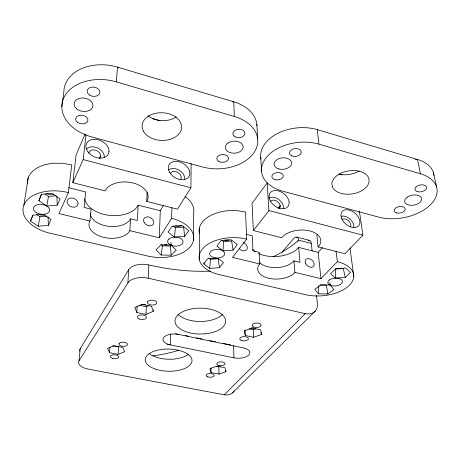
<?xml version="1.0" encoding="UTF-8"?>
<svg xmlns="http://www.w3.org/2000/svg" width="460" height="460" viewBox="0 0 460 460"><rect width="100%" height="100%" fill="white"/><g stroke="black" fill="none" stroke-linecap="round" stroke-linejoin="round"><path stroke-width="0.69" d="M193.47 240.419L193.597 213.377A33.609 20.769 2.1 0 0 186.651 197.777L185.052 196.782M147.165 192.165L146.723 201.399L177.416 209.173L190.923 187.818L191.101 163.467M335.415 278.082L335.478 269.042L343.309 268.559L345.259 277.478L335.415 278.082L330.602 273.723L335.697 268.686L345.702 268.065L350.451 272.504L345.259 277.478M68.609 187.703L85.727 192.004L84.111 207.414L91.126 209.139L89.959 221.047L89.487 221.795A21.091 12.621 4.6 0 0 102.373 237.026A21.091 12.621 4.6 0 0 128.271 232.863L129.835 230.667L159.321 237.78L171.62 218.339L171.879 207.788M170.597 333.868L170.344 344.897A11.483 5.669 1.1 0 1 163.72 337.456A11.483 5.669 1.1 0 1 178.612 334.437M159.321 237.78L160.27 210.72L163.547 205.315M153.283 311.328L151.501 306.279L142.249 304.319L134.901 307.475L136.833 312.501L145.964 314.404L153.283 311.328L153.341 309.919M329.601 282.446L330.36 285.027L333.868 289.599L327.876 293.957L318.435 293.808L318.768 285.689M145.964 314.404L146.303 306.682L148.73 305.647M316.503 295.28L317.354 303.807A15.203 10.959 43.3 0 1 305.239 313.651L148.223 278.214L148.798 264.954A202.365 136.551 28.1 0 0 210.795 271.135M283.331 208.524L283.417 206.707A9.286 6.371 37.2 0 0 277.644 198.766A9.286 6.371 37.2 0 0 268.778 198.105M270.549 201.405A5.641 3.87 37.2 0 1 276.023 200.738A5.641 3.87 37.2 0 1 280.174 205.913L280.117 207.017A5.641 3.87 37.2 0 1 279.013 208.696M136.833 312.501L137.155 306.176M160.27 210.72L138.201 205.177L137.35 220.489L130.565 218.822L129.018 221.036A20.867 12.725 4.7 0 1 106.519 225.986A20.867 12.725 4.7 0 1 90.229 213.854M234.209 390.862A12.897 10.419 46.6 0 1 224.227 394.801L88.372 369.144A13.708 6.382 3.8 0 1 78.948 364.078L78.626 363.245A13.708 6.382 3.8 0 1 79.051 360.772L127.874 282.963L128.679 269.767A15.675 8.723 2.6 0 1 131.75 266.886L133.216 266.116A15.675 8.723 2.6 0 1 148.798 264.954M129.835 230.667L130.565 218.822M118.093 354.327L124.683 351.693L122.757 347.375L114.114 345.713L107.508 348.41L109.555 352.705L118.093 354.327L118.571 346.949L112.7 345.816M222.95 250.855L216.913 246.163L221.018 240.603L231.282 239.809L237.274 244.599L233.047 250.085L222.95 250.855L223.589 241.569L221.99 240.304M109.555 352.705L109.946 347.329M209.725 268.398L203.774 263.971L207.632 258.744L217.568 257.997L223.48 262.51L219.5 267.68L209.725 268.398L210.415 259.29L208.84 258.1M232.375 101.809L233.789 101.827L234.307 116.455A39.899 27.267 -1.7 0 1 254.478 151.88A39.899 27.267 -1.7 0 1 202.48 166.957L91.689 136.919A41.757 29.503 7.1 0 1 63.687 98.02A41.757 29.503 7.1 0 1 116.282 81.857L117.536 67.125L233.789 101.827A39.336 27.427 -1.8 0 1 256.945 125.816M79.051 360.772L80.218 348.634L128.679 269.767M174.466 237.084L168.067 232.116L171.965 226.349L182.396 225.618L188.755 230.69L184.724 236.382L174.466 237.084L175.421 227.683L173.161 225.906M146.723 201.399L147.286 200.606A22.08 13.886 4.1 0 0 134.446 183.379A22.08 13.886 4.1 0 0 106.749 188.37L105.167 190.877L72.835 182.689L83.214 159.568L85.945 134.855M72.835 182.689L76.118 154.773L85.203 133.929M89.959 221.047L58.966 213.572L68.385 192.59L71.743 164.829L62.405 163.242L53.05 163.271A35.155 22.046 7.8 0 0 27.393 183.304M170.884 242.397L171.177 245.013L176.249 250.217L171.206 255.185L161.172 255.03L162.42 245.887L161.058 244.513M61.824 106.72L63.842 92.109A41.147 29.641 7.4 0 1 117.536 67.125L118.68 67.982M23.874 205.108L28.284 177.577M46.788 206.08L38.899 200.698L41.515 194.298L52.187 193.367L60.059 198.869L57.276 205.183L46.788 206.08L48.484 196.42L45.074 194.051M38.237 226.205L30.532 221.151L32.988 215.153L43.303 214.285L50.991 219.449L48.38 225.371L38.237 226.205L39.934 216.729L36.599 214.509M203.774 263.971L204.09 262.597M104.19 157.383L104.299 156.917A10.017 7.239 25.5 0 0 97.721 148.017A10.017 7.239 25.5 0 0 86.785 148.81M88.981 153.145L89.263 152.018A6.083 4.399 25.5 0 1 95.841 150.282A6.083 4.399 25.5 0 1 100.573 155.998L100.303 157.124A6.083 4.399 25.5 0 1 99.653 158.079M30.532 221.151L32.809 215.274M38.899 200.698L41.463 194.068M99.354 158.637L100.573 155.998M138.201 205.177L136.114 208.184A27.778 17.353 4.8 0 1 106.542 214.929A27.778 17.353 4.8 0 1 84.651 198.841M199.364 233.22A32.7 19.544 -1.7 0 1 228.332 210.668L237.136 210.657L245.536 212.048L246.692 239.154L232.495 257.393L259.773 263.954L259.158 252.356L252.971 250.838L252.252 235.808L246.088 234.261M253.374 230.575L268.922 210.599L267.156 182.965L252.04 203.303L253.374 230.575L281.664 237.716L283.774 235.543A20.809 12.023 -4.8 0 1 311.017 231.253A20.809 12.023 -4.8 0 1 318.809 246.221L318.084 246.911L345.029 253.713L362.905 235.175L359.427 211.393M278.438 208.11L280.174 205.913M278.432 208.208L280.169 206.017M282.043 252.155L294.141 238.01A10.068 4.197 -75.8 0 1 298.724 240.218L311.334 243.409L312.116 251.223M297.833 241.241L298.724 240.218A202.365 136.551 28.1 0 1 273.022 256.812M259.773 263.954L259.141 264.603A19.837 11.051 -3.4 0 0 267.444 277.943A19.837 11.051 -3.4 0 0 292.905 274.327L294.923 272.412L320.959 278.668L318.193 252.316L322.535 247.578M320.959 278.668L337.335 261.688L336.059 251.137M224.227 394.801L305.239 313.651M162.42 245.887L170.401 246.008L171.402 245.007M318.193 252.316L298.649 247.422L295.981 250.056A26.168 15.243 -3.7 0 1 258.618 253.552M232.421 392.926L315.382 310.983M317.561 234.433L316.848 235.135L318.084 246.911M298.649 247.422L299.966 262.344L293.969 260.877L291.973 262.815A19.642 11.155 -3.6 0 1 259.066 262.045M249.124 328.814L253.299 329.722L255.852 328.785M261.349 334.506L260.699 329.854L252.195 328.003L244.444 330.855L245.232 335.49L253.638 337.289L261.349 334.506L261.245 332.436M216.229 366.367L218.851 366.879L220.104 366.436M225.9 371.703L224.94 367.701L216.936 366.131L209.973 368.598L211.054 372.577L218.971 374.112L225.9 371.703L225.871 370.38M48.484 196.42L56.131 195.753M39.934 216.729L46.655 216.165M223.589 241.569L231.621 240.948L233.047 250.085M210.415 259.29L218.195 258.71L219.5 267.68M175.421 227.683L183.58 227.119L184.724 236.382M171.177 245.013L160.977 244.858L156.015 249.912L161.172 255.03M330.36 285.027L320.769 284.878L314.835 289.305L318.435 293.808M320.166 285.033L326.312 285.125L327.876 293.957M415.311 159.373L417.456 159.442A37.858 22.942 -10.8 0 1 433.958 175.427M167.221 344.264L233.939 357.828A11.247 5.394 -1.1 0 0 248.808 354.942A11.247 5.394 -1.1 0 0 243.311 347.875L175.415 333.776M185.322 335.541L188.818 336.266M196.512 337.864L202.112 339.026M209.806 340.63L215.401 341.791M223.1 343.39L230.793 344.988M139.322 305.21L146.303 306.682M296.556 237.072L309.08 240.252M83.214 159.568L190.923 187.818M268.922 210.599L362.905 235.175M152.478 118.645L159.959 120.773M339.244 174.167L341.998 174.955M116.282 81.857L234.307 116.455M318.952 144.152L420.457 173.788A38.358 22.764 -10.4 0 1 430.928 204.263A38.358 22.764 -10.4 0 1 378.764 217.131L282.498 191.124A38.939 25.162 -6.4 0 1 266.029 157.889A38.939 25.162 -6.4 0 1 318.952 144.152L317.262 129.645A38.416 25.34 -6.7 0 0 277.386 133.567A38.416 25.34 -6.7 0 0 260.923 158.838M317.262 129.645L417.456 159.442L420.457 173.788M433.452 172.776L436.609 187.036M353.769 276.356L350.25 249.924A32.01 18.095 -5.4 0 0 350.089 247.888M170.401 246.008L171.206 255.185M293.969 260.877L294.923 272.412M260.728 157.544L261.579 171.844M256.841 124.384L257.675 138.897M56.856 196.368L57.276 205.183M253.299 329.722L253.638 337.289M48.03 216.769L48.38 225.371M245.025 329.975L245.232 335.49M233.594 345.569L233.939 357.828M218.851 366.879L218.971 374.112M211.008 367.971L211.054 372.577M199.358 228.125L199.375 259.877M359.139 171.062A18.906 12.069 -9.2 0 1 338.951 174.104M228.683 239.919A5.083 3.007 -1.4 0 1 224.814 239.919M246.692 239.154A33.482 19.153 -1.5 0 0 202.061 249.435A33.482 19.153 -1.5 0 0 219.127 274.562L305.509 294.688A32.758 17.704 -5.1 0 0 349.64 284.981A32.758 17.704 -5.1 0 0 337.335 261.688M255.145 251.574A26.168 15.243 -3.7 0 1 252.54 249.32M239.332 248.716A5.273 3.835 37.7 0 0 244.03 250.872A5.273 3.835 37.7 0 0 247.215 248.578L247.302 247.503A5.273 3.835 37.7 0 0 243.495 242.575M223.267 251.039A7.567 4.358 -0.8 0 1 218.017 257.997M216.056 257.997A7.567 4.358 -0.8 0 1 210.231 251.999A7.567 4.358 -0.8 0 1 221.892 250.228M342.234 219.449A5.531 3.64 40.5 0 1 348.473 220.748A5.531 3.64 40.5 0 1 350.457 226.694M341.32 216.263A9.022 5.934 40.5 0 1 350.008 219.075A9.022 5.934 40.5 0 1 353.797 227.246M53.389 194.517A5.491 3.398 8.2 0 1 46.822 193.447M68.385 192.59A36.053 21.672 7.3 0 0 24.156 204.441A36.053 21.672 7.3 0 0 50.134 233.243L147.758 256.053A34.442 20.384 2 0 0 191.607 244.898A34.442 20.384 2 0 0 171.62 218.339M181.769 225.584A5.181 3.139 1 0 1 175.49 225.59M167.181 244.8A5.026 2.955 1.6 0 1 164.605 244.599M44.66 214.952A5.319 3.185 8.2 0 1 39.399 214.538M47.179 206.293A8.182 4.916 8.2 0 1 43.78 214.285M41.699 214.285A8.182 4.916 8.2 0 1 33.626 207.414A8.182 4.916 8.2 0 1 45.465 205.361M176.261 116.995A19.895 14.289 2.5 0 1 148.017 115.742M170.539 173.5A5.865 4.18 31.2 0 1 177.962 172.5A5.865 4.18 31.2 0 1 180.475 179.538M168.596 169.958A9.556 6.814 31.2 0 1 179.32 170.28A9.556 6.814 31.2 0 1 184.517 179.636M253.27 327.974A5.825 2.944 -1.8 0 1 251.258 327.963M188.267 354.505A23.19 11.258 1.3 0 1 149.092 353.487M308.131 240.298A10.017 4.324 -75.8 0 1 311.334 243.409M145.578 304.808A6.037 3.197 2.4 0 1 141.525 304.33M127.874 282.963A15.853 8.619 2.5 0 1 130.979 280.117L132.463 279.358A15.853 8.619 2.5 0 1 148.223 278.214M79.787 351.141A13.576 6.48 3.9 0 1 80.218 348.634M222.444 314.508A25.053 13.121 0.1 0 1 200.163 321.483A25.053 13.121 0.1 0 1 178.003 314.329M178.716 350.301A174.622 132.905 26.8 0 1 152.915 355.862M289.127 202.032L289.035 204.223A11.235 7.653 37.2 0 1 278.668 208.012A11.235 7.653 37.2 0 1 269.054 197.081L269.192 194.896A11.235 7.653 37.2 0 1 279.536 191.245A11.235 7.653 37.2 0 1 289.127 202.032M109.02 151.518L108.497 153.749A12.121 8.7 25.6 0 1 95.375 157.257A12.121 8.7 25.6 0 1 85.934 145.774L86.509 143.549A12.121 8.7 25.6 0 1 99.578 140.191A12.121 8.7 25.6 0 1 109.02 151.518M77.999 203.837L77.723 204.936A5.658 4.324 24.5 0 1 71.472 206.833A5.658 4.324 24.5 0 1 67.12 201.371L67.407 200.272A5.658 4.324 24.5 0 1 73.646 198.409A5.658 4.324 24.5 0 1 77.999 203.837M119.088 343.436L118.881 343.971A4.312 2.099 2.9 0 0 124.798 346.259A4.312 2.099 2.9 0 0 126.126 342.827A4.312 2.099 2.9 0 0 119.088 343.436M147.746 301.651L147.493 302.272A4.669 2.467 2.1 0 0 153.767 304.951A4.669 2.467 2.1 0 0 155.417 300.921A4.669 2.467 2.1 0 0 147.746 301.651M227.033 143.796L225.917 145.216A8.93 6.043 -2.7 0 0 229.942 152.57A8.93 6.043 -2.7 0 0 241.396 150.598L242.535 149.201A8.93 6.043 -2.7 0 0 238.567 141.755A8.93 6.043 -2.7 0 0 227.033 143.796M168.895 239.079L168.032 240.137A7.699 4.531 1.2 0 0 169.659 244.582L172.983 245.893A7.699 4.531 1.2 0 0 181.78 244.202L182.66 243.156A7.699 4.531 1.2 0 0 178.698 237.578A7.699 4.531 1.2 0 0 168.895 239.079M407.232 197.213L405.858 198.438A8.614 5.037 -10.8 0 0 407.888 204.769A8.614 5.037 -10.8 0 0 419.054 203.084L420.446 201.882A8.614 5.037 -10.8 0 0 418.491 195.477A8.614 5.037 -10.8 0 0 407.232 197.213M329.671 279.818L328.595 280.749A7.348 3.927 -5.5 0 0 329.032 284.642L331.85 285.798A7.348 3.927 -5.5 0 0 340.567 284.326L341.653 283.412A7.348 3.927 -5.5 0 0 339.284 278.518A7.348 3.927 -5.5 0 0 329.671 279.818M204.993 333.845L198.553 334.029A25.317 12.955 0.2 0 1 181.481 329.745L177.778 326.991A25.317 12.955 0.2 0 1 190.923 309.057A25.317 12.955 0.2 0 1 224.601 317.538A25.317 12.955 0.2 0 1 204.993 333.845M143.457 131.301L142.197 127.788A19.803 13.834 2.4 0 1 157.337 113.01A19.803 13.834 2.4 0 1 180.498 122.337L181.585 125.908A19.803 13.834 2.4 0 1 166.347 140.162A19.803 13.834 2.4 0 1 143.457 131.301M332.212 186.375L331.884 183.362A18.797 11.655 -8.7 0 1 349.577 170.74A18.797 11.655 -8.7 0 1 368.926 178.75L369.081 181.809A18.797 11.655 -8.7 0 1 351.423 194.011A18.797 11.655 -8.7 0 1 332.212 186.375M274.959 179.664A5.744 3.697 -5 0 0 283.291 175.755A5.744 3.697 -5 0 0 274.453 173.282A5.744 3.697 -5 0 0 274.959 179.664M417.467 191.676A5.865 3.473 -11.5 0 0 426.535 187.893A5.865 3.473 -11.5 0 0 418.301 185.501A5.865 3.473 -11.5 0 0 417.467 191.676M396.572 212.922A5.629 3.272 -9.9 0 0 405.22 209.386A5.629 3.272 -9.9 0 0 397.187 207.138A5.629 3.272 -9.9 0 0 396.572 212.922M291.824 155.905A5.968 3.95 -6.6 0 0 301.3 152.605A5.968 3.95 -6.6 0 0 293.06 149.017A5.968 3.95 -6.6 0 0 291.824 155.905M278.812 168.912A8.786 5.744 -5.5 0 0 291.623 162.852A8.786 5.744 -5.5 0 0 278.162 158.982A8.786 5.744 -5.5 0 0 278.812 168.912M305.434 262.97A5.181 3.622 41.3 0 0 313.225 266.708A5.181 3.622 41.3 0 0 310.477 259.141A5.181 3.622 41.3 0 0 305.434 262.97M341.665 218.5A10.908 7.119 40.5 0 0 357.978 226.435A10.908 7.119 40.5 0 0 351.664 210.996A10.908 7.119 40.5 0 0 341.665 218.5M144.124 222.45A5.462 4.123 30.9 0 0 153.03 224.612A5.462 4.123 30.9 0 0 148.839 217.016A5.462 4.123 30.9 0 0 144.124 222.45M77.769 122.532A6.198 4.289 8.4 0 0 87.837 120.807A6.198 4.289 8.4 0 0 79.729 115.334A6.198 4.289 8.4 0 0 77.769 122.532M235.02 136.781A6.072 4.186 -3.3 0 0 244.892 134.004A6.072 4.186 -3.3 0 0 236.842 129.582A6.072 4.186 -3.3 0 0 235.02 136.781M218.948 161.535A5.848 3.904 -1.8 0 0 228.413 158.953A5.848 3.904 -1.8 0 0 220.547 154.83A5.848 3.904 -1.8 0 0 218.948 161.535M89.349 94.961A6.428 4.635 8.3 0 0 99.808 93.041A6.428 4.635 8.3 0 0 91.425 87.181A6.428 4.635 8.3 0 0 89.349 94.961M76.665 108.853A9.487 6.699 8.7 0 0 92.558 107.347A9.487 6.699 8.7 0 0 81.328 98.02A9.487 6.699 8.7 0 0 76.665 108.853M169.728 172.517A11.563 8.188 31.2 0 0 188.376 177.364A11.563 8.188 31.2 0 0 179.147 161.765A11.563 8.188 31.2 0 0 169.728 172.517M253.702 327.043A4.462 2.254 -1.9 0 0 260.998 325.582A4.462 2.254 -1.9 0 0 255.162 323.173A4.462 2.254 -1.9 0 0 253.702 327.043M241.299 340.463A4.341 2.139 -1.4 0 0 248.365 339.077A4.341 2.139 -1.4 0 0 242.627 336.789A4.341 2.139 -1.4 0 0 241.299 340.463M218.333 365.309A4.117 1.938 -0.4 0 0 224.986 364.061A4.117 1.938 -0.4 0 0 219.431 361.985A4.117 1.938 -0.4 0 0 218.333 365.309M207.678 376.832A4.013 1.846 0 0 0 214.136 375.647A4.013 1.846 0 0 0 208.679 373.669A4.013 1.846 0 0 0 207.678 376.832M155.67 369.184A23.42 11.098 1.3 0 0 191.969 361.261A23.42 11.098 1.3 0 0 158.165 350.048A23.42 11.098 1.3 0 0 155.67 369.184M112.234 358.305A4.163 1.972 3.1 0 0 118.657 357.023A4.163 1.972 3.1 0 0 112.614 354.901A4.163 1.972 3.1 0 0 112.234 358.305M139.42 319.056A4.497 2.311 2.4 0 0 146.447 317.549A4.497 2.311 2.4 0 0 140.035 315.083A4.497 2.311 2.4 0 0 139.42 319.056"/></g></svg>
